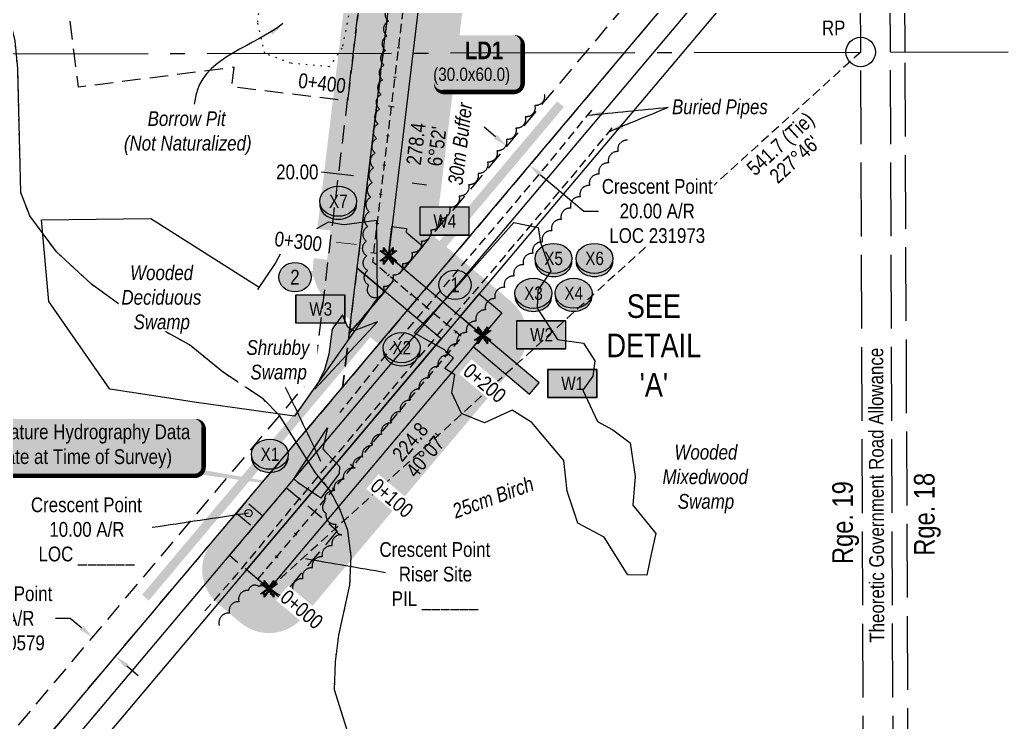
# Model space of a CAD drawing. Extents: x 513823 to 521440, y 6029490 to 6033352.
# Drawn here: x 517376 to 518046, y 6030018 to 6030494 of the extents above; entities that cross this region are included whole.
import ezdxf
from ezdxf.enums import TextEntityAlignment as Align

# ---------------------------------------------------------------- set-up
doc = ezdxf.new("R2010")
doc.units = 0
doc.header["$LTSCALE"] = 5
doc.header["$PDSIZE"] = 0.5
for name, pattern in [('0', [1, 1, 0]), ('foc-ACCESSROAD', [3.75, 2.5, -1.25]), ('foc-QUARTERLINE', [33, 25, -3, 2, -3]), ('foc-TIELINE', [1.875, 1.25, -0.625]), ('foc-TOPO', [1, 0.2, -0.8]), ('foc-UNSURVEYED', [12.5, 10, -2.5]), ('foc-WHEELTRACKS', [2, 0.4, -1.6]), ('UG_PIPE', [1.875, 1.25, -0.625])]:
    doc.linetypes.add(name, pattern=pattern)
doc.layers.get('Defpoints').update_dxf_attribs({"color": 9})
for name, color, linetype in [('35', 37, 'Continuous'), ('AS-PIPE-UG', 44, 'UG_PIPE'), ('AS-PIPE-UG-T', 44, 'Continuous'), ('AS-ROADS', 254, 'Continuous'), ('C-AR', 13, 'foc-ACCESSROAD'), ('C-RW', 13, 'Continuous'), ('C-WS', 13, 'foc-ACCESSROAD'), ('CHAINAGE', 201, 'foc-TIELINE'), ('D-TXT', 6, 'Continuous'), ('DETAIL-T', 7, 'Continuous'), ('F-RW', 190, 'Continuous'), ('L-BD', 7, 'Continuous'), ('L-BD1', 253, 'Continuous'), ('L-MON', 1, 'Continuous'), ('L-QSEC', 8, 'foc-QUARTERLINE'), ('L-ROAD-T', 7, 'Continuous'), ('L-TIE', 7, 'foc-TIELINE'), ('L-USEC', 7, 'foc-UNSURVEYED'), ('P-BUFFER-H 30m', 51, 'Continuous'), ('P-BUFFER-T', 40, 'Continuous'), ('P-CROSSINGS', 250, 'Continuous'), ('P-ELEVATION', 7, 'Continuous'), ('P-PROPOSED', 10, 'Continuous'), ('P-PROPOSED-H', 21, 'Continuous'), ('P-TEMP-BLOCKS', 250, 'Continuous'), ('P-TEMP-H', 41, 'Continuous'), ('P-TEMP_WORKSPACE', 46, 'Continuous'), ('P-TXT', 4, 'Continuous'), ('T-BUSH', 110, '0'), ('T-BUSH-T', 110, 'Continuous'), ('T-LOW-AREA', 48, 'foc-TOPO'), ('T-TIE', 201, 'foc-TIELINE'), ('T-WATER-P3', 160, 'foc-WHEELTRACKS'), ('T-WATER-T', 170, 'Continuous'), ('WETLAND', 143, 'Continuous'), ('WETLAND-T', 146, 'Continuous')]:
    doc.layers.add(name, color=color, linetype=linetype)
for name, color, linetype, lineweight in [('AS-GENERAL', 48, 'Continuous', 18), ('C-RW-T', 13, 'Continuous', 9), ('C-WS-T', 13, 'Continuous', 9), ('F-RW-T', 190, 'Continuous', 9), ('T-TEXT', 48, 'Continuous', 18), ('T-TIE-T', 201, 'Continuous', 18)]:
    doc.layers.add(name, color=color, linetype=linetype, lineweight=lineweight)
doc.styles.add('80', font='ARIALN.TTF', dxfattribs={"height": 10})
doc.styles.add('80CG', font='ARIALN.TTF', dxfattribs={"height": 10})
doc.styles.add('80L', font='ARIALN.TTF', dxfattribs={"height": 10})
doc.styles.add('80LS', font='ARIALNI.TTF', dxfattribs={"height": 10})
doc.styles.add('BOLD', font='ARIALNB.TTF')
doc.styles.add('Crossing', font='ARIALN.TTF', dxfattribs={"height": 10})
doc.styles.add('foc-LtypeFont', font='ARIALN.TTF', dxfattribs={"height": 7.35})
doc.linetypes.add('foc-TOPO-flowdirection-NOLINE', pattern='A,0,[">",foc-LtypeFont,S=0.3,R=0,X=0,Y=-0.945],-20,[">",foc-LtypeFont,S=0.3,R=0,X=0,Y=-0.945],0', length=20)
doc.dimstyles.new('Compass 5 000', dxfattribs={"dimscale": 5, "dimtxt": 9, "dimasz": 2, "dimexe": 0.2, "dimexo": 0.0625, "dimgap": 0.5, "dimtad": 0, "dimtih": 1, "dimtoh": 1, "dimzin": 0, "dimdsep": 46, "dimtxsty": '80CG', "dimcen": 0.1, "dimse1": 1, "dimse2": 1, "dimclrd": 256, "dimclrt": 256, "dimaunit": 1, "dimadec": 4, "dimazin": 0, "dimtfac": 0.06, "dimtofl": 0, "dimtmove": 0, "dimatfit": 1, "dimfxl": 0.2, "dimtolj": 1, "dimtzin": 0, "dimlwd": -1, "dimarcsym": 0})

# ---------------------------------------------------------------- blocks, each defined once
blk = doc.blocks.new('*D372')
at = {"layer": 'C-RW-T', "transparency": 16777216}
for p, q in [((517698.55, 6030414.42), (517690.9, 6030420.87)), ((517729.12, 6030388.67), (517758.38, 6030364.01)), ((517758.38, 6030364.01), (517768.38, 6030364.01))]:
    blk.add_line(p, q, dxfattribs=at)
for points in [[(517699.62, 6030415.7), (517697.47, 6030413.15), (517706.19, 6030407.98)], [(517730.19, 6030389.94), (517728.04, 6030387.39), (517721.47, 6030395.11)]]:
    blk.add_solid(points, dxfattribs=at)
at = {"layer": 'Defpoints', "color": 0, "transparency": 16777216}
for p in [(517721.47, 6030395.11), (517674.31, 6030370.14), (517689.59, 6030357.27)]:
    blk.add_point(p, dxfattribs=at)
at = {"layer": 'C-RW-T', "transparency": 16777216, "insert": (517808.14, 6030364.01), "char_height": 10, "attachment_point": 5, "style": '80CG', "bg_fill": 3, "box_fill_scale": 1.1, "bg_fill_color": 256, "bg_fill_true_color": 13158600, "bg_fill_transparency": 0}
blk.add_mtext('\\A1;Crescent Point\\P20.00 A/R\\PLOC 231973', dxfattribs=at)
blk = doc.blocks.new('*D373')
at = {"layer": 'C-RW-T', "transparency": 16777216}
for p, q in [((517279.13, 6029926.01), (517269.13, 6029926.01)), ((517310.49, 6029899.59), (517279.13, 6029926.01)), ((517337.25, 6029877.04), (517344.9, 6029870.59))]:
    blk.add_line(p, q, dxfattribs=at)
for points in [[(517311.56, 6029900.86), (517309.41, 6029898.32), (517318.13, 6029893.15)], [(517338.33, 6029878.31), (517336.18, 6029875.76), (517329.61, 6029883.48)]]:
    blk.add_solid(points, dxfattribs=at)
at = {"layer": 'Defpoints', "color": 0, "transparency": 16777216}
for p in [(517636.42, 6030270.9), (517647.89, 6030261.24), (517329.61, 6029883.48)]:
    blk.add_point(p, dxfattribs=at)
at = {"layer": 'C-RW-T', "transparency": 16777216, "insert": (517229.37, 6029926.01), "char_height": 10, "attachment_point": 5, "style": '80CG', "bg_fill": 3, "box_fill_scale": 1.1, "bg_fill_color": 256, "bg_fill_true_color": 13158600, "bg_fill_transparency": 0}
blk.add_mtext('\\A1;Crescent Point\\P15.00 P/L R/W\\PPLA 231182\\P(63976-1)', dxfattribs=at)
blk = doc.blocks.new('*D374')
at = {"layer": 'C-RW-T', "transparency": 16777216}
for p, q in [((517410.39, 6030087.96), (517400.39, 6030087.96)), ((517418.03, 6030081.51), (517410.39, 6030087.96)), ((517448.63, 6030055.73), (517456.28, 6030049.29))]:
    blk.add_line(p, q, dxfattribs=at)
for points in [[(517419.11, 6030082.79), (517416.96, 6030080.24), (517425.68, 6030075.07)], [(517449.71, 6030057.01), (517447.56, 6030054.46), (517440.98, 6030062.18)]]:
    blk.add_solid(points, dxfattribs=at)
at = {"layer": 'Defpoints', "color": 0, "transparency": 16777216}
for p in [(517513.69, 6030179.53), (517528.99, 6030166.64), (517440.98, 6030062.18)]:
    blk.add_point(p, dxfattribs=at)
at = {"layer": 'C-RW-T', "transparency": 16777216, "insert": (517360.63, 6030087.96), "char_height": 10, "attachment_point": 5, "style": '80CG'}
blk.add_mtext('\\A1;Crescent Point\\P20.00 A/R\\PLOC 220579', dxfattribs=at)
blk = doc.blocks.new('*D375')
at = {"layer": 'Defpoints', "color": 0, "transparency": 16777216}
for p in [(517837.69, 6030533.06), (517840.99, 6030536.97), (517849.16, 6030523.4)]:
    blk.add_point(p, dxfattribs=at)
at = {"layer": 'F-RW-T', "transparency": 16777216}
for p, q in [((517807.26, 6030565.39), (517797.26, 6030565.39)), ((517833.34, 6030543.42), (517807.26, 6030565.39)), ((517860.1, 6030520.87), (517867.75, 6030514.43))]:
    blk.add_line(p, q, dxfattribs=at)
for points in [[(517834.42, 6030544.69), (517832.27, 6030542.14), (517840.99, 6030536.97)], [(517861.18, 6030522.14), (517859.03, 6030519.6), (517852.45, 6030527.31)]]:
    blk.add_solid(points, dxfattribs=at)
at = {"layer": 'F-RW-T', "transparency": 16777216, "insert": (517752.15, 6030565.39), "char_height": 10, "attachment_point": 5, "style": '80CG'}
blk.add_mtext('\\A1;GMT\\P15.00 P/L R/W\\PPlan 812 2457\\PPLA 800649\\P(18979-16)\\P(Saturn 60180-2)', dxfattribs=at)
blk = doc.blocks.new('*D376')
at = {"layer": 'Defpoints', "color": 0, "transparency": 16777216}
for p in [(517653.67, 6030314.63), (517665.13, 6030304.98), (517384.68, 6029972.12)]:
    blk.add_point(p, dxfattribs=at)
at = {"layer": 'F-RW-T', "transparency": 16777216}
for p, q in [((517331.93, 6030016.56), (517321.93, 6030016.56)), ((517365.57, 6029988.22), (517331.93, 6030016.56)), ((517392.32, 6029965.68), (517399.97, 6029959.24))]:
    blk.add_line(p, q, dxfattribs=at)
for points in [[(517366.65, 6029989.5), (517364.5, 6029986.95), (517373.22, 6029981.78)], [(517393.4, 6029966.96), (517391.25, 6029964.41), (517384.68, 6029972.12)]]:
    blk.add_solid(points, dxfattribs=at)
at = {"layer": 'F-RW-T', "transparency": 16777216, "insert": (517276.82, 6030016.56), "char_height": 10, "attachment_point": 5, "style": '80CG', "bg_fill": 3, "box_fill_scale": 1.1, "bg_fill_color": 256, "bg_fill_true_color": 13158600, "bg_fill_transparency": 0}
blk.add_mtext('\\A1;GMT\\P15.00 P/L R/W\\PPlan 812 2457\\PPLA 800649\\P(18979-16)\\P(Saturn 60180-2)', dxfattribs=at)
blk = doc.blocks.new('*U387')
h = blk.add_hatch(color=191)
edge = h.paths.add_edge_path()
edge.add_line((-24, -20), (24, -20))
edge.add_arc((24, -14), 6, 270, 360)
edge.add_line((30, -14), (30, 12.5))
edge.add_arc((24, 12.5), 6, 0, 90)
edge.add_line((24, 18.5), (-24, 18.5))
edge.add_arc((-24, 12.5), 6, 90, 180)
edge.add_line((-30, 12.5), (-30, -14))
edge.add_arc((-24, -14), 6, 180, 270)
at = {"color": 250, "flags": 128}
blk.add_lwpolyline([(-24, -20, 3, 3, 0), (24, -20, 3, 3, 0.414214), (30, -14, 3, 3, 0), (30, 12.5, 3, 0, 0.414214), (24, 18.5, 0, 0, 0), (-24, 18.5, 0, 0, 0.414214), (-30, 12.5, 0, 0, 0), (-30, -14, 0, 3, 0.414214)], format="xyseb", close=True, dxfattribs=at)
at = {"flags": 128}
blk.add_lwpolyline([(-15.13, 10.08, 0, 7.5, 0), (0, 0, 0, 0, 0)], format="xyseb", dxfattribs=at)
at = {"color": 250}
for tag, p, height, style in [('TEMP_AREA_W1_001', (-9.21, 2.24), 12, 'BOLD'), ('ENTER_TEXT_001', (-30.66, -12.47), 9, '80')]:
    blk.add_attdef(tag, p, '', height=height, dxfattribs=dict(at, style=style))
blk = doc.blocks.new('*U416')
at = {"layer": '35', "color": 3}
blk.add_circle((0, 0), 10, dxfattribs=at)
at = {"layer": '35', "color": 3, "style": '80'}
blk.add_attdef('RP_001', (-26.27, 11.39), '', height=10, dxfattribs=at)
blk = doc.blocks.new('xing2')
h = blk.add_hatch(color=50)
h.dxf.hatch_style = 1
edge = h.paths.add_edge_path()
edge.add_ellipse((0, 0), major_axis=(-12.5, 0), ratio=0.816297, start_angle=0, end_angle=360)
h = blk.add_hatch(color=250)
h.dxf.hatch_style = 1
edge = h.paths.add_edge_path()
edge.add_ellipse((0, -2.05), major_axis=(-12.5, 0), ratio=0.816297, start_angle=0, end_angle=180)
edge.add_line((12.5, -2.05), (12.5, 0))
edge.add_ellipse((0, 0), major_axis=(-12.5, 0), ratio=0.816297, start_angle=0, end_angle=180, ccw=False)
edge.add_line((-12.5, 0), (-12.5, -2.05))
at = {"color": 250}
blk.add_ellipse((0, 0), major_axis=(-12.5, 0), ratio=0.816297, dxfattribs=at)
blk.add_ellipse((0, -2.05), major_axis=(-12.5, 0), ratio=0.816297, start_param=0, end_param=3.141593, dxfattribs=at)
at = {"color": 250, "style": 'Crossing'}
blk.add_attdef('CROSSING', text='', height=9, dxfattribs=at).set_placement((0.09, 0.02), align=Align.MIDDLE_CENTER)
at = {"color": 250, "style": 'Crossing', "flags": 1}
for tag, p in [('OWNER', (0.09, -12.49)), ('DESCRIPTION', (0.09, -25.77)), ('LOCATION', (0.09, -39.3)), ('DWG_REF', (0.09, -52.84))]:
    blk.add_attdef(tag, text='', height=9, dxfattribs=at).set_placement(p, align=Align.MIDDLE_CENTER)
blk = doc.blocks.new('Temp_Area')
h = blk.add_hatch(color=191)
h.dxf.hatch_style = 1
h.paths.add_polyline_path([(-16.83, -9.44), (16.33, -9.44), (16.33, 9.05), (-16.83, 9.05)])
at = {"color": 250}
for points in [[(-17.03, -9.64), (16.53, -9.64), (16.53, 9.25), (-17.03, 9.25)], [(-16.93, -9.54), (16.43, -9.54), (16.43, 9.15), (-16.93, 9.15)]]:
    blk.add_lwpolyline(points, close=True, dxfattribs=at)
at = {"color": 250, "style": '80L'}
blk.add_attdef('TEMPORARY', text='', height=9, dxfattribs=at).set_placement((0, -0.15), align=Align.MIDDLE_CENTER)
blk = doc.blocks.new('*U425')
at = {"layer": 'P-ELEVATION'}
h = blk.add_hatch(color=111, dxfattribs=at)
h.dxf.hatch_style = 1
edge = h.paths.add_edge_path()
edge.add_ellipse((0, 0), major_axis=(-10.94, 0), ratio=0.913794, start_angle=0, end_angle=360)
at = {"layer": 'P-ELEVATION', "color": 7, "flags": 128}
blk.add_lwpolyline([(0, 0, 5, 0, 0), (4.62, -35.47, 0, 0, 0)], format="xyseb", dxfattribs=at)
at = {"layer": 'P-ELEVATION', "color": 7}
blk.add_ellipse((0, 0), major_axis=(-10.94, 0), ratio=0.913794, dxfattribs=at)
at = {"layer": 'P-ELEVATION', "style": '80'}
blk.add_attdef('BEND', text='', height=10, dxfattribs=at).set_placement((0, 0), align=Align.MIDDLE_CENTER)
blk = doc.blocks.new('*U426')
at = {"layer": 'P-ELEVATION'}
h = blk.add_hatch(color=111, dxfattribs=at)
h.dxf.hatch_style = 1
edge = h.paths.add_edge_path()
edge.add_ellipse((0, 0), major_axis=(-10.94, 0), ratio=0.913794, start_angle=0, end_angle=360)
at = {"layer": 'P-ELEVATION', "color": 7, "flags": 128}
blk.add_lwpolyline([(0, 0, 5, 0, 0), (52.76, 10.25, 0, 0, 0)], format="xyseb", dxfattribs=at)
at = {"layer": 'P-ELEVATION', "color": 7}
blk.add_ellipse((0, 0), major_axis=(-10.94, 0), ratio=0.913794, dxfattribs=at)
at = {"layer": 'P-ELEVATION', "style": '80'}
blk.add_attdef('BEND', text='', height=10, dxfattribs=at).set_placement((0, 0), align=Align.MIDDLE_CENTER)
blk = doc.blocks.new('*U431')
h = blk.add_hatch(color=255)
edge = h.paths.add_edge_path()
edge.add_line((-109, -20), (109, -20))
edge.add_arc((109, -14), 6, 270, 360)
edge.add_line((115, -14), (115, 12.5))
edge.add_arc((109, 12.5), 6, 0, 90)
edge.add_line((109, 18.5), (-109, 18.5))
edge.add_arc((-109, 12.5), 6, 90, 180)
edge.add_line((-115, 12.5), (-115, -14))
edge.add_arc((-109, -14), 6, 180, 270)
at = {"color": 170, "flags": 128}
blk.add_lwpolyline([(-109, -20, 3, 3, 0), (109, -20, 3, 3, 0.414214), (115, -14, 3, 3, 0), (115, 12.5, 3, 0, 0.414214), (109, 18.5, 0, 0, 0), (-109, 18.5, 0, 0, 0.414214), (-115, 12.5, 0, 0, 0), (-115, -14, 0, 3, 0.414214)], format="xyseb", close=True, dxfattribs=at)
at = {"color": 170, "style": '80'}
blk.add_attdef('ENTER_TEXT_001', (-26.85, -4.92), '', height=10, dxfattribs=at)
blk = doc.blocks.new('*U433')
at = {"layer": 'T-WATER-T', "flags": 128}
blk.add_lwpolyline([(201.44, -31.13, 0, 7.5, 0), (0, 0, 2, 2, 0)], format="xyseb", dxfattribs=at)
at = {"layer": 'T-WATER-T'}
ref = blk.add_blockref('*U431', (0, 0), dxfattribs=at)
ref.add_attrib('ENTER_TEXT_001', '1:20,000 Base Feature Hydrography Data', (-106.72, 4.87), dxfattribs={"layer": '0', "color": 170, "height": 10, "style": '80'})
ref.add_attrib('ENTER_TEXT_002', '(Unable to Locate at Time of Survey)', (-93.61, -11.97), dxfattribs={"layer": '0', "color": 170, "height": 10, "style": '80'})
blk = doc.blocks.new('*D468')
at = {"layer": 'Defpoints', "color": 0, "transparency": 16777216}
for p in [(517612.88, 6030392.36), (517632.73, 6030389.96), (517612.19, 6030386.66)]:
    blk.add_point(p, dxfattribs=at)
at = {"layer": 'P-TXT', "transparency": 16777216}
for p, q in [((517602.26, 6030387.86), (517580.62, 6030390.47)), ((517641.97, 6030383.06), (517651.89, 6030381.86))]:
    blk.add_line(p, q, dxfattribs=at)
for points in [[(517602.46, 6030389.51), (517602.06, 6030386.2), (517612.19, 6030386.66)], [(517642.17, 6030384.71), (517641.77, 6030381.4), (517632.04, 6030384.26)]]:
    blk.add_solid(points, dxfattribs=at)
at = {"layer": 'P-TXT', "transparency": 16777216, "insert": (517564.23, 6030390.47), "char_height": 10, "attachment_point": 5, "style": '80CG'}
blk.add_mtext('\\A1;20.00', dxfattribs=at)
blk = doc.blocks.new('TEMP')
h = blk.add_hatch(color=255)
h.dxf.hatch_style = 1
h.paths.add_polyline_path([(0, 0.25), (-0.67, 1.15), (-0.67, 0.67), (-1.15, 0.67), (-0.25, 0), (-1.15, -0.67), (-0.67, -0.67), (-0.67, -1.15), (0, -0.25), (0.67, -1.15), (0.67, -0.67), (1.15, -0.67), (0.25, 0), (1.15, 0.67), (0.67, 0.67), (0.67, 1.15)])
h.paths.add_polyline_path([(0.57, 0.85), (0.57, 0.57), (0.85, 0.57), (0.08, 0), (0.85, -0.57), (0.57, -0.57), (0.57, -0.85), (0, -0.08), (-0.57, -0.85), (-0.57, -0.57), (-0.85, -0.57), (-0.08, 0), (-0.85, 0.57), (-0.57, 0.57), (-0.57, 0.85), (0, 0.08)], flags=16)
h = blk.add_hatch(color=1)
h.dxf.hatch_style = 1
h.paths.add_polyline_path([(0, 0.08), (-0.57, 0.85), (-0.57, 0.57), (-0.85, 0.57), (-0.08, 0), (-0.85, -0.57), (-0.57, -0.57), (-0.57, -0.85), (0, -0.08), (0.57, -0.85), (0.57, -0.57), (0.85, -0.57), (0.08, 0), (0.85, 0.57), (0.57, 0.57), (0.57, 0.85)])
at = {"color": 1}
for p, q in [((-0.08, 0), (0.08, 0)), ((0, 0.08), (0, -0.08))]:
    blk.add_line(p, q, dxfattribs=at)
at = {"color": 255, "flags": 128}
blk.add_lwpolyline([(-0.25, 0), (-1.15, 0.67), (-0.67, 0.67), (-0.67, 1.15), (0, 0.25), (0.67, 1.15), (0.67, 0.67), (1.15, 0.67), (0.25, 0), (1.15, -0.67), (0.67, -0.67), (0.67, -1.15), (0, -0.25), (-0.67, -1.15), (-0.67, -0.67), (-1.15, -0.67)], close=True, dxfattribs=at)
at = {"color": 1, "flags": 128}
blk.add_lwpolyline([(-0.08, 0), (-0.85, 0.57), (-0.57, 0.57), (-0.57, 0.85), (0, 0.08), (0.57, 0.85), (0.57, 0.57), (0.85, 0.57), (0.08, 0), (0.85, -0.57), (0.57, -0.57), (0.57, -0.85), (0, -0.08), (-0.57, -0.85), (-0.57, -0.57), (-0.85, -0.57)], close=True, dxfattribs=at)

msp = doc.modelspace()

# ---------------------------------------------------------------- hatches: boundary and pattern name
at = {"layer": 'AS-ROADS'}
h = msp.add_hatch(color=256, dxfattribs=at)
h.dxf.hatch_style = 1
h.paths.add_polyline_path([(517576.124, 6030243.213), (517618.587, 6030289.019), (517602.491, 6030282.748), (517598.454, 6030285.386), (517594.751, 6030293.761), (517587.85, 6030283.911), (517585.626, 6030267.01), (517582.669, 6030256.495)])
at = {"layer": 'P-BUFFER-H 30m'}
h = msp.add_hatch(color=256, dxfattribs=at)
h.dxf.hatch_style = 1
edge = h.paths.add_edge_path()
edge.add_line((517506.846, 6030140.19), (517619.434, 6030273.783))
edge.add_line((517619.434, 6030273.783), (517585.48, 6030302.398))
edge.add_arc((517604.803, 6030325.326), 29.984, 173.131236, 229.876802, ccw=False)
edge.add_line((517575.034, 6030328.912), (517612.781, 6030642.268))
edge.add_arc((517642.55, 6030638.682), 29.984, 132.357448, 173.131236, ccw=False)
edge.add_line((517622.348, 6030660.839), (517612.057, 6030741.08))
edge.add_line((517612.057, 6030741.08), (517515.297, 6030728.67))
edge.add_arc((517511.482, 6030758.411), 29.984, 187.308495, 277.308495, ccw=False)
edge.add_line((517481.741, 6030754.597), (517479.199, 6030774.424))
edge.add_arc((517508.939, 6030778.238), 29.984, 97.308495, 187.308495, ccw=False)
edge.add_line((517505.125, 6030807.979), (517651.453, 6030826.746))
edge.add_arc((517655.267, 6030797.005), 29.984, 7.308495, 97.308495, ccw=False)
edge.add_line((517685.008, 6030800.82), (517704.779, 6030646.663))
edge.add_line((517704.779, 6030646.663), (517707.119, 6030628.422))
edge.add_arc((517677.378, 6030624.608), 29.984, -51.072128, 7.308495, ccw=False)
edge.add_line((517696.219, 6030601.282), (517687.535, 6030594.268))
edge.add_line((517687.535, 6030594.268), (517657.646, 6030346.146))
edge.add_line((517657.646, 6030346.146), (517709.175, 6030302.719))
edge.add_arc((517689.852, 6030279.791), 29.984, -40.123198, 49.876802, ccw=False)
edge.add_line((517712.78, 6030260.468), (517567.987, 6030088.662))
edge.add_arc((517545.059, 6030107.985), 29.984, 229.876802, 319.876802, ccw=False)
edge.add_line((517525.736, 6030085.057), (517510.451, 6030097.939))
edge.add_arc((517529.774, 6030120.867), 29.984, 139.876802, 229.876802, ccw=False)
at = {"layer": 'P-PROPOSED-H'}
h = msp.add_hatch(color=256, dxfattribs=at)
h.dxf.hatch_style = 1
h.paths.add_polyline_path([(517529.774, 6030120.867), (517661.685, 6030277.388), (517604.803, 6030325.326), (517642.55, 6030638.682), (517655.211, 6030640.306), (517637.983, 6030774.635), (517511.482, 6030758.411), (517508.939, 6030778.238), (517655.267, 6030797.005), (517675.039, 6030642.849), (517677.378, 6030624.608), (517659.222, 6030609.944), (517625.94, 6030333.654), (517689.852, 6030279.791), (517545.059, 6030107.985)])
at = {"layer": 'P-TEMP-H'}
h = msp.add_hatch(color=256, dxfattribs=at)
h.dxf.hatch_style = 1
h.paths.add_polyline_path([(517627.859, 6030350.346), (517625.853, 6030333.746), (517636.247, 6030324.986), (517649.129, 6030340.271), (517638.735, 6030349.031), (517637.782, 6030349.146), (517638.174, 6030352.392), (517628.251, 6030353.591)])
h = msp.add_hatch(color=256, dxfattribs=at)
h.dxf.hatch_style = 1
h.paths.add_polyline_path([(517604.803, 6030325.326), (517623.472, 6030309.592), (517599.478, 6030281.123)])
h = msp.add_hatch(color=256, dxfattribs=at)
h.dxf.hatch_style = 1
h.paths.add_polyline_path([(517687.46, 6030307.965), (517702.745, 6030295.082), (517689.862, 6030279.797), (517674.577, 6030292.68)])
h = msp.add_hatch(color=256, dxfattribs=at)
h.dxf.hatch_style = 1
h.paths.add_polyline_path([(517721.633, 6030239.949), (517728.074, 6030247.591), (517689.862, 6030279.797), (517683.421, 6030272.155)])

# ---------------------------------------------------------------- linework, layer by layer
at = {"layer": 'AS-GENERAL', "const_width": 0.45, "flags": 128}
msp.add_lwpolyline([(517604.428, 6030341.421), (517590.384, 6030342.85)], dxfattribs=at)
at = {"layer": 'AS-PIPE-UG', "flags": 128}
for points in [[(517763.492, 6030432.37), (517735.265, 6030397.598), (517690.07, 6030343.975), (517658.328, 6030306.884), (517628.351, 6030271.664), (517593.015, 6030227.42)], [(517777.437, 6030420.401), (517749.067, 6030386.023), (517706.793, 6030336.005), (517670.786, 6030293.809), (517644.542, 6030262.63), (517604.174, 6030214.897), (517567.427, 6030171.376), (517526.735, 6030122.079), (517500.8, 6030092.002)]]:
    msp.add_lwpolyline(points, dxfattribs=at)
at = {"layer": 'AS-ROADS', "const_width": 5.997, "flags": 128}
for points in [[(517632.215, 6030659.728), (517632.529, 6030642.052), (517621.138, 6030547.92), (517596.784, 6030338.284), (517590.817, 6030283.56)], [(517461.323, 6030101.994), (517742.56, 6030436.453)]]:
    msp.add_lwpolyline(points, dxfattribs=at)
at = {"layer": 'AS-ROADS', "flags": 128}
msp.add_lwpolyline([(517576.124, 6030243.213), (517618.587, 6030289.019), (517602.491, 6030282.748), (517598.454, 6030285.386), (517594.751, 6030293.761), (517587.85, 6030283.911), (517585.626, 6030267.01), (517582.669, 6030256.495)], close=True, dxfattribs=at)
at = {"layer": 'C-AR', "flags": 128}
msp.add_lwpolyline([(517041.338, 6029713.193), (517051.228, 6029710.187), (517076.403, 6029693.733), (517099.423, 6029696.373), (517136.49, 6029740.307), (517139.741, 6029740.583), (517143.532, 6029740.904), (517454.619, 6030109.618), (517575.856, 6030253.35), (517601.999, 6030469.624), (517622.122, 6030636.108), (517642.573, 6030638.725), (517622.138, 6030469.658), (517594.963, 6030244.746), (517469.905, 6030096.709), (517139.854, 6029705.495), (517103.446, 6029662.337), (517087.859, 6029643.866), (517075.053, 6029658.69), (517069.207, 6029662.521), (517041.463, 6029680.717)], dxfattribs=at)
at = {"layer": 'C-AR'}
msp.add_lwpolyline([(517540.854, 6030157.283), (517529.39, 6030166.945), (517522.949, 6030159.303), (517534.412, 6030149.641)], close=True, dxfattribs=at)
at = {"layer": 'C-RW', "flags": 128}
msp.add_lwpolyline([(518044.964, 6030732.135), (517493.017, 6030077.263), (517067.417, 6029572.414), (517055.954, 6029582.077), (517481.553, 6030086.925), (518044.872, 6030755.288)], dxfattribs=at)
at = {"layer": 'C-WS', "flags": 128}
msp.add_lwpolyline([(517601.999, 6030469.624), (517598.26, 6030438.688), (517519.834, 6030448.183), (517521.442, 6030461.482), (517415.907, 6030447.997), (517413.184, 6030469.317), (517395.583, 6030607.177), (517447.042, 6030613.704), (517622.122, 6030636.108), (517601.999, 6030469.624)], close=True, dxfattribs=at)
at = {"layer": 'C-WS'}
msp.add_lwpolyline([(517556.954, 6030176.386), (517591.344, 6030147.4), (517552.697, 6030101.546), (517518.307, 6030130.532)], close=True, dxfattribs=at)
at = {"layer": 'CHAINAGE'}
for p, q in [((517633.785, 6030474.364), (517631.801, 6030474.604)), ((517631.387, 6030454.519), (517629.403, 6030454.758)), ((517629.981, 6030434.554), (517626.012, 6030435.033)), ((517626.591, 6030414.828), (517624.606, 6030415.068)), ((517624.193, 6030394.983), (517622.208, 6030395.223)), ((517621.794, 6030375.138), (517619.81, 6030375.378)), ((517619.396, 6030355.293), (517617.412, 6030355.532)), ((517617.99, 6030335.327), (517614.021, 6030335.807)), ((517626.603, 6030321.35), (517625.315, 6030319.821)), ((517641.888, 6030308.467), (517640.6, 6030306.939)), ((517657.173, 6030295.585), (517655.885, 6030294.056)), ((517672.458, 6030282.702), (517671.17, 6030281.174)), ((517667.766, 6030265.988), (517664.709, 6030268.565)), ((517654.119, 6030251.347), (517652.591, 6030252.636)), ((517641.237, 6030236.063), (517639.708, 6030237.351)), ((517628.354, 6030220.778), (517626.826, 6030222.066)), ((517615.472, 6030205.493), (517613.943, 6030206.781)), ((517603.353, 6030189.564), (517600.297, 6030192.141)), ((517589.707, 6030174.924), (517588.178, 6030176.212)), ((517576.824, 6030159.639), (517575.296, 6030160.927)), ((517563.942, 6030144.354), (517562.413, 6030145.642)), ((517551.059, 6030129.069), (517549.531, 6030130.357)), ((517538.941, 6030113.14), (517535.884, 6030115.717))]:
    msp.add_line(p, q, dxfattribs=at)
at = {"layer": 'F-RW'}
for points in [[(517041.808, 6029588.557), (517470.09, 6030096.587), (518044.779, 6030778.441)], [(517053.271, 6029578.894), (517481.553, 6030086.924), (518044.872, 6030755.288)]]:
    msp.add_lwpolyline(points, dxfattribs=at)
at = {"layer": 'L-QSEC'}
for p, q in [((517173.077, 6030470.075), (517946.015, 6030471.797)), ((517966.131, 6030471.842), (518046.005, 6030472.02))]:
    msp.add_line(p, q, dxfattribs=at)
at = {"layer": 'L-USEC'}
for p, q in [((517946.015, 6030471.797), (517942.787, 6031275.938)), ((517966.131, 6030471.878), (517962.904, 6031276.019)), ((517976.194, 6030471.919), (517972.967, 6031276.06)), ((517949.258, 6029659.344), (517946.015, 6030471.797)), ((517969.374, 6029659.425), (517966.131, 6030471.878)), ((517979.417, 6029664.525), (517976.194, 6030471.918))]:
    msp.add_line(p, q, dxfattribs=at)
at = {"layer": 'P-TEMP_WORKSPACE', "flags": 128}
for points in [[(517637.938, 6030349.684), (517649.236, 6030340.163), (517636.354, 6030324.878), (517625.94, 6030333.654), (517628.331, 6030353.5), (517638.254, 6030352.305), (517637.938, 6030349.684)], [(517604.803, 6030325.326), (517623.472, 6030309.592), (517599.478, 6030281.123)], [(517721.624, 6030239.943), (517728.065, 6030247.586), (517689.852, 6030279.791), (517683.411, 6030272.148)]]:
    msp.add_lwpolyline(points, close=True, dxfattribs=at)
at = {"layer": 'P-TEMP_WORKSPACE'}
msp.add_lwpolyline([(517702.734, 6030295.076), (517689.852, 6030279.791), (517674.567, 6030292.673), (517687.449, 6030307.958)], close=True, dxfattribs=at)
at = {"layer": 'T-BUSH', "flags": 128}
for points in [[(517731.549, 6030443.233, -0.5205671), (517725.141, 6030435.563, -0.5205671), (517718.733, 6030427.893, -0.5205671), (517712.325, 6030420.223, -0.5205671), (517705.917, 6030412.552, -0.5205671), (517699.509, 6030404.882, -0.5205671), (517693.101, 6030397.212, -0.5205671), (517686.693, 6030389.541, -0.5205671), (517680.285, 6030381.871, -0.5205671), (517673.877, 6030374.201, -0.5205671), (517667.469, 6030366.531, -0.5205671), (517661.061, 6030358.86, -0.5205671), (517654.653, 6030351.19, -0.5205671), (517648.245, 6030343.52, -0.5205671), (517641.837, 6030335.85, -0.5205671), (517635.429, 6030328.179, -0.5205671), (517629.021, 6030320.509, -0.5205671), (517622.612, 6030312.839, -0.5205671), (517616.204, 6030305.168, -0.5205671), (517612.666, 6030313.714, -0.5205671), (517611.775, 6030323.667, -0.5205671), (517611.23, 6030333.647, -0.5205671), (517610.968, 6030343.62, -0.5205671), (517611.968, 6030353.565, -0.5205671), (517612.969, 6030363.51, -0.5205671), (517613.969, 6030373.454, -0.5205671), (517614.969, 6030383.399, -0.5205671), (517615.969, 6030393.343, -0.5205671), (517616.97, 6030403.288, -0.5205671), (517617.97, 6030413.233, -0.5205671), (517618.97, 6030423.177, -0.5205671), (517619.971, 6030433.122, -0.5205671), (517620.971, 6030443.067, -0.5205671), (517621.971, 6030453.011, -0.5205671), (517622.971, 6030462.956, -0.5205671), (517623.972, 6030472.9, -0.5205671), (517624.972, 6030482.845, -0.5205671), (517625.972, 6030492.79, -0.5205671), (517627.035, 6030502.726, -0.5205671), (517628.537, 6030512.608, -0.5205671), (517630.038, 6030522.489, -0.5205671), (517631.54, 6030532.37, -0.5205671), (517633.041, 6030542.252, -0.5205671), (517634.543, 6030552.133, -0.5205671), (517636.044, 6030562.014, -0.5205671), (517637.545, 6030571.896, -0.5205671), (517639.045, 6030581.778, -0.5205671), (517640.546, 6030591.659, -0.5205671), (517642.046, 6030601.541, -0.5205671), (517643.546, 6030611.422, -0.5205671), (517645.047, 6030621.304, -0.5205671), (517647.11, 6030630.385, -0.5205671), (517654.645, 6030631.934, -0.5205671), (517656.38, 6030641.71, -0.5205671), (517655.13, 6030651.627, -0.5205671), (517653.88, 6030661.543, -0.5205671), (517652.63, 6030671.459, -0.5205671), (517651.38, 6030681.375, -0.5205671), (517650.13, 6030691.292, -0.5205671), (517648.88, 6030701.208, -0.5205671), (517647.63, 6030711.124, -0.5205671), (517646.379, 6030721.041, -0.5205671), (517645.129, 6030730.957, -0.5205671), (517643.879, 6030740.873, -0.5205671), (517642.629, 6030750.79, -0.5205671), (517641.379, 6030760.706, -0.5205671), (517640.129, 6030770.622, -0.5205671), (517638.879, 6030780.539, -0.5205671), (517637.629, 6030790.455, -0.5205671), (517636.379, 6030800.371, -0.5205671), (517635.128, 6030810.288, -0.5205671), (517634.149, 6030818.058, -0.5205671)], [(517787.982, 6030411.991, 0.5205671), (517781.57, 6030404.325, 0.5205671), (517775.158, 6030396.658, 0.5205671), (517768.746, 6030388.991, 0.5205671), (517762.333, 6030381.324, 0.5205671), (517755.921, 6030373.657, 0.5205671), (517749.509, 6030365.99, 0.5205671), (517743.097, 6030358.324, 0.5205671), (517736.685, 6030350.657, 0.5205671), (517730.273, 6030342.99, 0.5205671), (517723.86, 6030335.323, 0.5205671), (517717.448, 6030327.656, 0.5205671), (517711.036, 6030319.989, 0.5205671), (517704.624, 6030312.323, 0.5205671), (517698.212, 6030304.656, 0.5205671), (517691.8, 6030296.989, 0.5205671), (517685.388, 6030289.322, 0.5205671), (517678.975, 6030281.655, 0.5205671), (517672.563, 6030273.989, 0.5205671), (517666.151, 6030266.322, 0.5205671), (517659.739, 6030258.655, 0.5205671), (517653.327, 6030250.988, 0.5205671), (517646.915, 6030243.321, 0.5205671), (517640.502, 6030235.654, 0.5205671), (517634.09, 6030227.988, 0.5205671), (517627.678, 6030220.321, 0.5205671), (517621.266, 6030212.654, 0.5205671), (517614.854, 6030204.987, 0.5205671), (517608.442, 6030197.32, 0.5205671), (517602.029, 6030189.653, 0.5205671), (517595.617, 6030181.987, 0.5205671), (517589.205, 6030174.32, 0.5205671), (517582.793, 6030166.653, 0.5205671), (517583.746, 6030159.186, 0.5205671), (517590.563, 6030151.877, 0.5205671), (517594.432, 6030144.536, 0.5205671), (517587.777, 6030137.079, 0.5205671), (517581.121, 6030129.623, 0.5205671), (517574.466, 6030122.166, 0.5205671), (517567.81, 6030114.71, 0.5205671), (517561.154, 6030107.253, 0.5205671), (517554.499, 6030099.797, 0.5205671), (517546.381, 6030104.077, 0.5205671), (517538.099, 6030109.673, 0.5205671), (517531.012, 6030106.912, 0.5205671), (517524.63, 6030099.22, 0.5205671), (517518.248, 6030091.528, 0.5205671), (517511.311, 6030083.167, 0.5205671)]]:
    msp.add_lwpolyline(points, format="xyb", dxfattribs=at)
at = {"layer": 'T-LOW-AREA'}
msp.add_lwpolyline([(517585.866, 6030461.813), (517559.672, 6030464.194), (517542.231, 6030470.897), (517537.447, 6030491.975), (517539.828, 6030513.407), (517552.528, 6030526.107), (517566.816, 6030526.107), (517585.072, 6030526.107), (517598.566, 6030521.344), (517600.947, 6030506.263), (517594.597, 6030474.513), (517585.866, 6030461.813)], close=True, dxfattribs=at)
at = {"layer": 'T-WATER-P3', "linetype": 'foc-TOPO-flowdirection-NOLINE', "flags": 128}
msp.add_lwpolyline([(517591.9, 6029911.86), (517580.22, 6029946.778), (517581.716, 6029964.948), (517598.863, 6029990.901), (517598.981, 6030009.273), (517589.407, 6030039.595), (517590.011, 6030058.444), (517592.406, 6030076.54), (517599.871, 6030110.488), (517600.782, 6030129.805), (517598.549, 6030147.486), (517593.386, 6030161.48), (517586.355, 6030174.963), (517576.539, 6030186.677), (517552.065, 6030225.54), (517541.101, 6030236.731), (517514.193, 6030254.551), (517491.139, 6030273.283), (517449.528, 6030296.34), (517424.723, 6030314.374), (517400.99, 6030336.361), (517382.935, 6030360.852), (517376.775, 6030376.725), (517374.799, 6030460.678), (517372.939, 6030479.316), (517356.339, 6030546.714), (517349.298, 6030559.411), (517339.728, 6030571.543), (517313.273, 6030587.317), (517283.06, 6030618.87), (517275.477, 6030631.518), (517263.071, 6030661.036), (517258.777, 6030677.245), (517256.421, 6030694.745), (517239.432, 6030718.143), (517218.544, 6030741.827), (517211.199, 6030754.171), (517201.858, 6030765.52), (517169.558, 6030798.243), (517162.594, 6030812.261), (517149.606, 6030861.784), (517143.142, 6030877.357), (517097.428, 6030954.5), (517089.056, 6030966.498), (517060.417, 6030999.054), (517052.794, 6031013.141), (517036.21, 6031055.082)], dxfattribs=at)
at = {"layer": 'T-WATER-P3', "flags": 128}
msp.add_lwpolyline([(517591.9, 6029911.86), (517580.22, 6029946.778), (517581.716, 6029964.948), (517598.863, 6029990.901), (517598.981, 6030009.273), (517589.407, 6030039.595), (517590.011, 6030058.444), (517592.406, 6030076.54), (517599.871, 6030110.488), (517600.782, 6030129.805), (517598.549, 6030147.486), (517593.386, 6030161.48), (517586.355, 6030174.963), (517576.539, 6030186.677), (517552.065, 6030225.54), (517541.101, 6030236.731), (517514.193, 6030254.551), (517491.139, 6030273.283), (517449.528, 6030296.34), (517424.723, 6030314.374), (517400.99, 6030336.361), (517382.935, 6030360.852), (517376.775, 6030376.725), (517374.799, 6030460.678), (517372.939, 6030479.316), (517356.339, 6030546.714), (517349.298, 6030559.411), (517339.728, 6030571.543), (517313.273, 6030587.317), (517283.06, 6030618.87), (517275.477, 6030631.518), (517263.071, 6030661.036), (517258.777, 6030677.245), (517256.421, 6030694.745), (517239.432, 6030718.143), (517218.544, 6030741.827), (517211.199, 6030754.171), (517201.858, 6030765.52), (517169.558, 6030798.243), (517162.594, 6030812.261), (517149.606, 6030861.784), (517143.142, 6030877.357), (517097.428, 6030954.5), (517089.056, 6030966.498), (517060.417, 6030999.054), (517052.794, 6031013.141), (517036.21, 6031055.082)], dxfattribs=at)
at = {"layer": 'WETLAND'}
for points in [[(517687.735, 6030330.142), (517711.006, 6030356.35), (517727.53, 6030352.896), (517729.098, 6030342.793), (517735.982, 6030323.279), (517727.247, 6030310.517), (517726.802, 6030298.147), (517740.526, 6030277.012), (517758.233, 6030274.589), (517765.798, 6030262.482), (517764.458, 6030252.071), (517757.632, 6030242.543), (517767.631, 6030221.404), (517778.047, 6030215.664), (517789.868, 6030206.845), (517793.078, 6030184.15), (517791.631, 6030164.627), (517807.085, 6030145.491), (517804.347, 6030132.551), (517801.101, 6030117.21), (517788.195, 6030117.424), (517786.177, 6030120.66), (517772.228, 6030143.021), (517754.443, 6030152.578), (517747.023, 6030174.152), (517744.794, 6030195.045), (517723.069, 6030220.715), (517709.746, 6030229), (517691.075, 6030220.507), (517675.407, 6030226.766), (517668.961, 6030240.872), (517670.946, 6030253.13), (517664.206, 6030257.322), (517669.997, 6030264.32), (517663.947, 6030270.067), (517652.264, 6030276.418), (517643.332, 6030281.588), (517660.346, 6030299.579), (517660.476, 6030299.717), (517664.464, 6030303.934), (517687.735, 6030330.142)], [(517561.851, 6030182.554), (517578.616, 6030207.897), (517584.737, 6030217.148), (517581.522, 6030202.814), (517582.941, 6030201.336), (517589.902, 6030194.084), (517592.899, 6030190.961), (517592.62, 6030186.077), (517580.242, 6030169.368), (517573.187, 6030174.221), (517564.912, 6030179.913), (517564.884, 6030179.932), (517561.851, 6030182.554)]]:
    msp.add_lwpolyline(points, close=True, dxfattribs=at)

# ---------------------------------------------------------------- block references
at = {"xscale": 0.99947958, "yscale": 0.99947958, "zscale": 0.99947958}
msp.add_blockref('*U416', (517946.015, 6030471.797), dxfattribs=at).add_auto_attribs({'RP_001': 'RP'})
at = {"layer": 'L-BD', "color": 6, "xscale": 0.99947958, "yscale": 0.99947958, "zscale": 0.99947958}
msp.add_blockref('*U433', (517385.815, 6030204.553), dxfattribs=at)
at = {"layer": 'L-MON', "xscale": 4.997397900000013, "yscale": 4.997397900000013, "zscale": 4.997397900000013}
for p in [(517625.94, 6030333.654), (517689.852, 6030279.791)]:
    msp.add_blockref('TEMP', p, dxfattribs=at)
at = {"layer": 'P-TEMP-BLOCKS', "xscale": 0.99947958, "yscale": 0.99947958, "zscale": 0.99947958}
for p, values in [((517664.207, 6030357.42), {'TEMPORARY': 'W4'}), ((517580.106, 6030297.799), {'TEMPORARY': 'W3'}), ((517729.761, 6030280.332), {'TEMPORARY': 'W2'}), ((517750.864, 6030247.341), {'TEMPORARY': 'W1'})]:
    msp.add_blockref('Temp_Area', p, dxfattribs=at).add_auto_attribs(values)

# ---------------------------------------------------------------- texts
at = {"layer": 'AS-PIPE-UG-T', "insert": (517818.146, 6030439.695), "char_height": 9.9948, "width": 64.99113, "attachment_point": 1, "style": '80LS'}
msp.add_mtext('Buried Pipes', dxfattribs=at)
at = {"layer": 'D-TXT', "color": 3, "char_height": 14, "attachment_point": 1, "rotation": 90, "style": '80L'}
for s, width, insert in [('Rge. 18', 63.86109, (517982.097, 6030130.431)), ('Rge. 19', 73.75526, (517926.708, 6030124.792))]:
    msp.add_mtext_dynamic_manual_height_columns(s, width=width, gutter_width=47.5, heights=[0], dxfattribs=dict(at, insert=insert))
at = {"layer": 'DETAIL-T', "color": 3, "insert": (517805.869, 6030272.963), "char_height": 15.9917, "width": 63.60301, "attachment_point": 5, "style": '80CG'}
msp.add_mtext("SEE\\PDETAIL 'A'", dxfattribs=at)
at = {"layer": 'L-BD', "style": '80L'}
msp.add_text("227°46'", height=9.9948, rotation=42.2189, dxfattribs=at).set_placement((517901.225, 6030399.104), align=Align.MIDDLE)
at = {"layer": 'L-BD', "insert": (517888.22, 6030413.371), "char_height": 9.9948, "width": 146.25122, "attachment_point": 2, "rotation": 42.2189, "style": '80L'}
msp.add_mtext('541.7 (Tie)', dxfattribs=at)
at = {"layer": 'L-BD1', "style": '80L'}
msp.add_text('278.4', height=9.9948, rotation=83.1312, dxfattribs=at).set_placement((517644.654, 6030409.614), align=Align.MIDDLE)
at = {"layer": 'L-BD1', "insert": (517626.029, 6030198), "char_height": 9.9948, "width": 32.78416, "attachment_point": 1, "rotation": 49.8747, "line_spacing_factor": 0.855, "style": '80L', "bg_fill": 1, "box_fill_scale": 1.15, "bg_fill_color": 51, "bg_fill_transparency": 0}
msp.add_mtext("\\pi2.4839;224.8 \\P\\pi0.11474;40°07'", dxfattribs=at)
at = {"layer": 'L-ROAD-T', "style": '80L'}
msp.add_text('Theoretic Government Road Allowance', height=10, rotation=90.228761, dxfattribs=at).set_placement((517956.639, 6030171.413), align=Align.MIDDLE_CENTER)
at = {"layer": 'T-TIE-T', "style": '80L'}
msp.add_text('0+400', height=9.9948, rotation=353.109558, dxfattribs=at).set_placement((517581.049, 6030450.746), align=Align.MIDDLE_CENTER)

# ---------------------------------------------------------------- dimensions: what is measured, and where the dimension line sits
at = {"layer": 'F-RW-T'}
dim = msp.add_linear_dim(base=(517840.99, 6030536.972), p1=(517849.16, 6030523.401), p2=(517837.695, 6030533.061), angle=139.88477, text='GMT\\P15.00 P/L R/W\\PPlan 812 2457\\PPLA 800649\\P(18979-16)\\P(Saturn 60180-2)', dimstyle='Compass 5 000', override={"dimtxt": 10}, dxfattribs=at)
dim.commit()
dim.dimension.update_dxf_attribs({"geometry": '*D375', "text_midpoint": (517752.153, 6030565.389), "dimtype": 161})
at = {"layer": 'P-TXT'}
dim = msp.add_linear_dim(base=(517612.191, 6030386.657), p1=(517632.728, 6030389.964), p2=(517612.88, 6030392.362), angle=173.11056, text='20.00', dimstyle='Compass 5 000', dxfattribs=at)
dim.commit()
dim.dimension.update_dxf_attribs({"geometry": '*D468', "text_midpoint": (517564.231, 6030390.471), "dimtype": 161})

# ---------------------------------------------------------------- leaders
at = {"layer": 'AS-PIPE-UG-T', "path_type": 1}
for points in [[(517760.769, 6030429.015), (517815.637, 6030434.42)], [(517775.254, 6030417.755), (517815.637, 6030434.42)]]:
    msp.add_leader(points, dimstyle='Compass 5 000', override={"dimgap": 0.5, "dimtad": 0}, dxfattribs=at)

# ---------------------------------------------------------------- next in the draw order: texts
at = {"layer": 'P-BUFFER-T', "insert": (517666.216, 6030382.408), "char_height": 9.9948, "width": 57.10301, "attachment_point": 1, "rotation": 83.109558, "style": '80LS', "bg_fill": 3, "box_fill_scale": 1.15, "bg_fill_color": 256, "bg_fill_true_color": 256, "bg_fill_transparency": 0}
msp.add_mtext('30m Buffer', dxfattribs=at)
at = {"layer": 'WETLAND-T', "char_height": 9.99474, "attachment_point": 1, "style": '80L', "bg_fill": 3, "box_fill_scale": 1.15, "bg_fill_color": 256, "bg_fill_true_color": 256, "bg_fill_transparency": 0}
for s, insert, width in [('\\pi6.19954;{\\fArial Narrow|b0|i1|c0|p34;Wooded \\P\\pi0.32609;Deciduous \\P\\pi8.52778;Swamp}', (517444.749, 6030327.227), 54.17111), ('\\pi8.39824;{\\fArial Narrow|b0|i1|c0|p34;Wooded \\P\\pi0.32609;Mixedwood\\P\\pi10.72649;Swamp}', (517811.399, 6030205.585), 58.56852)]:
    msp.add_mtext(s, dxfattribs=dict(at, insert=insert, width=width))
at = {"layer": 'WETLAND-T', "insert": (517529.349, 6030276.558), "char_height": 9.9948, "width": 43.44027, "attachment_point": 1, "style": '80L', "bg_fill": 2}
msp.add_mtext('\\pi0.45563;{\\fArial Narrow|b0|i1|c0|p34;Shrubby \\P\\pi3.16227;Swamp}', dxfattribs=at)

# ---------------------------------------------------------------- next in the draw order: linework, layer by layer
at = {"layer": 'C-AR', "flags": 128}
msp.add_lwpolyline([(518044.778, 6030778.624), (517975.295, 6030696), (517945.365, 6030660.489), (517786.029, 6030471.441), (517594.963, 6030244.746), (517599.478, 6030281.123), (517759.63, 6030471.369), (518044.654, 6030809.562)], dxfattribs=at)
at = {"layer": 'L-TIE', "flags": 128}
msp.add_lwpolyline([(517946.015, 6030471.797), (517545.055, 6030107.987)], dxfattribs=at)
at = {"layer": 'P-PROPOSED', "flags": 128}
msp.add_lwpolyline([(517529.774, 6030120.867), (517661.685, 6030277.388), (517604.803, 6030325.326), (517642.55, 6030638.682), (517655.211, 6030640.306), (517637.983, 6030774.635), (517511.482, 6030758.411), (517508.939, 6030778.238), (517655.267, 6030797.005), (517675.039, 6030642.849), (517677.378, 6030624.608), (517659.222, 6030609.944), (517625.94, 6030333.654), (517689.852, 6030279.791), (517545.059, 6030107.985)], close=True, dxfattribs=at)
at = {"layer": 'WETLAND', "flags": 128}
msp.add_lwpolyline([(517572.064, 6030349.131), (517585.421, 6030356.793), (517594.158, 6030355.222), (517596.245, 6030354.847), (517617.79, 6030357.95), (517618.387, 6030304.793), (517616.386, 6030301.953), (517612.198, 6030296.009), (517562.231, 6030225.081), (517494.257, 6030234.56), (517477.223, 6030237.156), (517437.263, 6030243.244), (517395.861, 6030302.655), (517390.846, 6030358.096), (517464.958, 6030359.063), (517491.977, 6030341.91), (517538.277, 6030312.514), (517537.575, 6030310.791), (517549.141, 6030328.161), (517555.081, 6030339.331)], dxfattribs=at)

# ---------------------------------------------------------------- next in the draw order: block references
at = {"layer": 'P-TEMP-BLOCKS', "xscale": 0.99947958, "yscale": 0.99947958, "zscale": 0.99947958}
msp.add_blockref('*U387', (517686.97, 6030464.709), dxfattribs=at).add_auto_attribs({'TEMP_AREA_W1_001': 'LD1', 'ENTER_TEXT_001': '(30.0x60.0)'})

# ---------------------------------------------------------------- next in the draw order: texts
at = {"layer": 'L-BD1', "style": '80L'}
msp.add_text("6°52'", height=9.9948, rotation=83.1312, dxfattribs=at).set_placement((517658.795, 6030407.911), align=Align.MIDDLE)

# ---------------------------------------------------------------- next in the draw order: leaders
at = {"layer": 'WETLAND-T', "path_type": 1}
msp.add_leader([(517580.256, 6030194.38), (517556.337, 6030244.372)], dimstyle='Compass 5 000', override={"dimgap": 0.5, "dimtad": 0}, dxfattribs=at)

# ---------------------------------------------------------------- next in the draw order: texts
at = {"layer": 'T-TEXT', "insert": (517446.201, 6030431.688), "char_height": 9.99474, "width": 85.96885, "attachment_point": 1, "style": '80L', "bg_fill": 3, "box_fill_scale": 1.15, "bg_fill_color": 256, "bg_fill_true_color": 256, "bg_fill_transparency": 0}
msp.add_mtext('\\pi16.61016;{\\fArial Narrow|b0|i1|c0|p34;Borrow Pit\\P\\pi0.53403;(Not Naturalized)}', dxfattribs=at)
at = {"layer": 'T-TIE-T', "insert": (517565.522, 6030348.422), "char_height": 9.9948, "width": 31.69332, "attachment_point": 2, "rotation": 353.109558, "style": '80L', "bg_fill": 2}
msp.add_mtext('0+300', dxfattribs=at)
at = {"layer": 'T-TIE-T', "insert": (517694.482, 6030251.269), "char_height": 9.9948, "width": 31.69332, "attachment_point": 2, "rotation": 319.874704, "style": '80L', "bg_fill": 3, "box_fill_scale": 1.15, "bg_fill_color": 256, "bg_fill_true_color": 256, "bg_fill_transparency": 0}
msp.add_mtext('0+200', dxfattribs=at)

# ---------------------------------------------------------------- next in the draw order: dimensions: what is measured, and where the dimension line sits
at = {"layer": 'C-RW-T', "color": 5}
for base, p1, p2, angle, text, picture, middle in [((517721.469, 6030395.11), (517674.313, 6030370.139), (517689.589, 6030357.269), 319.886105, 'Crescent Point\\P20.00 A/R\\PLOC 231973', '*D372', (517808.14, 6030364.014)), ((517329.607, 6029883.479), (517636.417, 6030270.904), (517647.89, 6030261.237), 319.883879, 'Crescent Point\\P15.00 P/L R/W\\PPLA 231182\\P(63976-1)', '*D373', (517229.366, 6029926.012))]:
    dim = msp.add_linear_dim(base=base, p1=p1, p2=p2, angle=angle, text=text, dimstyle='Compass 5 000', override={"dimtfill": 1}, dxfattribs=at)
    dim.commit()
    dim.dimension.update_dxf_attribs({"geometry": picture, "text_midpoint": middle, "dimtype": 161})

# ---------------------------------------------------------------- next in the draw order: block references
at = {"layer": 'P-CROSSINGS', "xscale": 0.99947958, "yscale": 0.99947958, "zscale": 0.99947958}
for p, values in [((517591.959, 6030370.674), {'CROSSING': 'X7'}), ((517737.825, 6030331.901), {'CROSSING': 'X5'}), ((517765.602, 6030331.939), {'CROSSING': 'X6'}), ((517724.218, 6030308.297), {'CROSSING': 'X3'}), ((517751.481, 6030308.36), {'CROSSING': 'X4'})]:
    msp.add_blockref('xing2', p, dxfattribs=at).add_auto_attribs(values)

# ---------------------------------------------------------------- next in the draw order: texts
at = {"layer": 'C-WS-T', "insert": (517619.56, 6030139.634), "char_height": 10, "attachment_point": 1, "style": '80L', "bg_fill": 2}
msp.add_mtext_dynamic_manual_height_columns('\\pi0.32285;Crescent Point\\P\\pi13.447;Riser Site\\P\\pi8.68915;PIL ______', width=75.16821, gutter_width=50, heights=[0], dxfattribs=at)

# ---------------------------------------------------------------- next in the draw order: dimensions: what is measured, and where the dimension line sits
at = {"layer": 'C-RW-T', "color": 5}
dim = msp.add_linear_dim(base=(517440.984, 6030062.177), p1=(517513.692, 6030179.531), p2=(517528.994, 6030166.639), angle=319.885736, text='Crescent Point\\P20.00 A/R\\PLOC 220579', dimstyle='Compass 5 000', override={"dimtxt": 10}, dxfattribs=at)
dim.commit()
dim.dimension.update_dxf_attribs({"geometry": '*D374', "text_midpoint": (517360.626, 6030087.955), "dimtype": 161})

# ---------------------------------------------------------------- next in the draw order: leaders
at = {"layer": 'C-WS-T', "path_type": 1}
msp.add_leader([(517531.193, 6030159.268), (517465.831, 6030149.45)], dimstyle='Compass 5 000', override={"dimgap": 0.5, "dimtad": 0, "dimldrblk": 'Small'}, dxfattribs=at)
at = {"layer": 'T-TEXT', "path_type": 1}
msp.add_leader([(517554.493, 6030491.068), (517496.433, 6030445.737), (517494.252, 6030436.426)], dimstyle='Compass 5 000', override={"dimgap": 0.5, "dimtad": 0}, dxfattribs=at)

# ---------------------------------------------------------------- next in the draw order: texts
at = {"layer": 'C-WS-T', "insert": (517383.382, 6030169.937), "char_height": 10, "attachment_point": 1, "style": '80L', "bg_fill": 2}
msp.add_mtext_dynamic_manual_height_columns('\\pi0.32285;Crescent Point\\P\\pi12.80239;10.00 A/R\\P\\pi5.47974;LOC ______', width=75.16821, gutter_width=50, heights=[0], dxfattribs=at)

# ---------------------------------------------------------------- next in the draw order: leaders
at = {"layer": 'C-WS-T', "path_type": 1}
msp.add_leader([(517569.694, 6030128.492), (517623.927, 6030119.141)], dimstyle='Compass 5 000', dxfattribs=at)

# ---------------------------------------------------------------- next in the draw order: dimensions: what is measured, and where the dimension line sits
at = {"layer": 'F-RW-T'}
dim = msp.add_linear_dim(base=(517384.677, 6029972.124), p1=(517653.668, 6030314.633), p2=(517665.127, 6030304.978), angle=319.883887, text='GMT\\P15.00 P/L R/W\\PPlan 812 2457\\PPLA 800649\\P(18979-16)\\P(Saturn 60180-2)', dimstyle='Compass 5 000', override={"dimtfill": 1}, dxfattribs=at)
dim.commit()
dim.dimension.update_dxf_attribs({"geometry": '*D376', "text_midpoint": (517276.822, 6030016.565), "dimtype": 161})

# ---------------------------------------------------------------- next in the draw order: block references
at = {"xscale": 0.99947958, "yscale": 0.99947958, "zscale": 0.99947958}
for name, p, values in [('*U426', (517562.644, 6030319.248), {'BEND': '2'}), ('*U425', (517671.163, 6030314.051), {'BEND': '1'})]:
    msp.add_blockref(name, p, dxfattribs=at).add_auto_attribs(values)
at = {"layer": 'P-CROSSINGS', "xscale": 0.99947958, "yscale": 0.99947958, "zscale": 0.99947958}
for p, values in [((517634.949, 6030271.434), {'CROSSING': 'X2'}), ((517545.617, 6030199.177), {'CROSSING': 'X1'})]:
    msp.add_blockref('xing2', p, dxfattribs=at).add_auto_attribs(values)

# ---------------------------------------------------------------- next in the draw order: texts
at = {"layer": 'T-BUSH-T', "insert": (517667.856, 6030164.801), "char_height": 9.99479, "attachment_point": 1, "rotation": 20, "style": '80LS', "bg_fill": 2}
msp.add_mtext_dynamic_manual_height_columns('\\pi0.38745;25cm Birch ', width=57.08255, gutter_width=49.974, heights=[0], dxfattribs=at)
at = {"layer": 'T-TIE-T', "char_height": 9.9948, "width": 31.69332, "attachment_point": 2, "rotation": 319.874704, "style": '80L', "bg_fill": 3, "box_fill_scale": 1.15, "bg_fill_color": 256, "bg_fill_true_color": 256, "bg_fill_transparency": 0}
for s, insert in [('0+100', (517631.592, 6030173.348)), ('0+000', (517570.488, 6030097.868))]:
    msp.add_mtext(s, dxfattribs=dict(at, insert=insert))

# ---------------------------------------------------------------- next in the draw order: linework, layer by layer
at = {"layer": 'T-TIE', "flags": 128}
msp.add_lwpolyline([(517537.412, 6030114.429), (517675.778, 6030278.596), (517615.372, 6030329.49), (517649.785, 6030615.169), (517666.754, 6030628.875), (517646.621, 6030785.906), (517510.214, 6030768.445)], dxfattribs=at)

# ---------------------------------------------------------------- next in the draw order: block references
at = {"layer": 'L-MON', "xscale": 4.997397900000013, "yscale": 4.997397900000013, "zscale": 4.997397900000013}
msp.add_blockref('TEMP', (517545.059, 6030107.985), dxfattribs=at)

doc.saveas('drawing.dxf')
